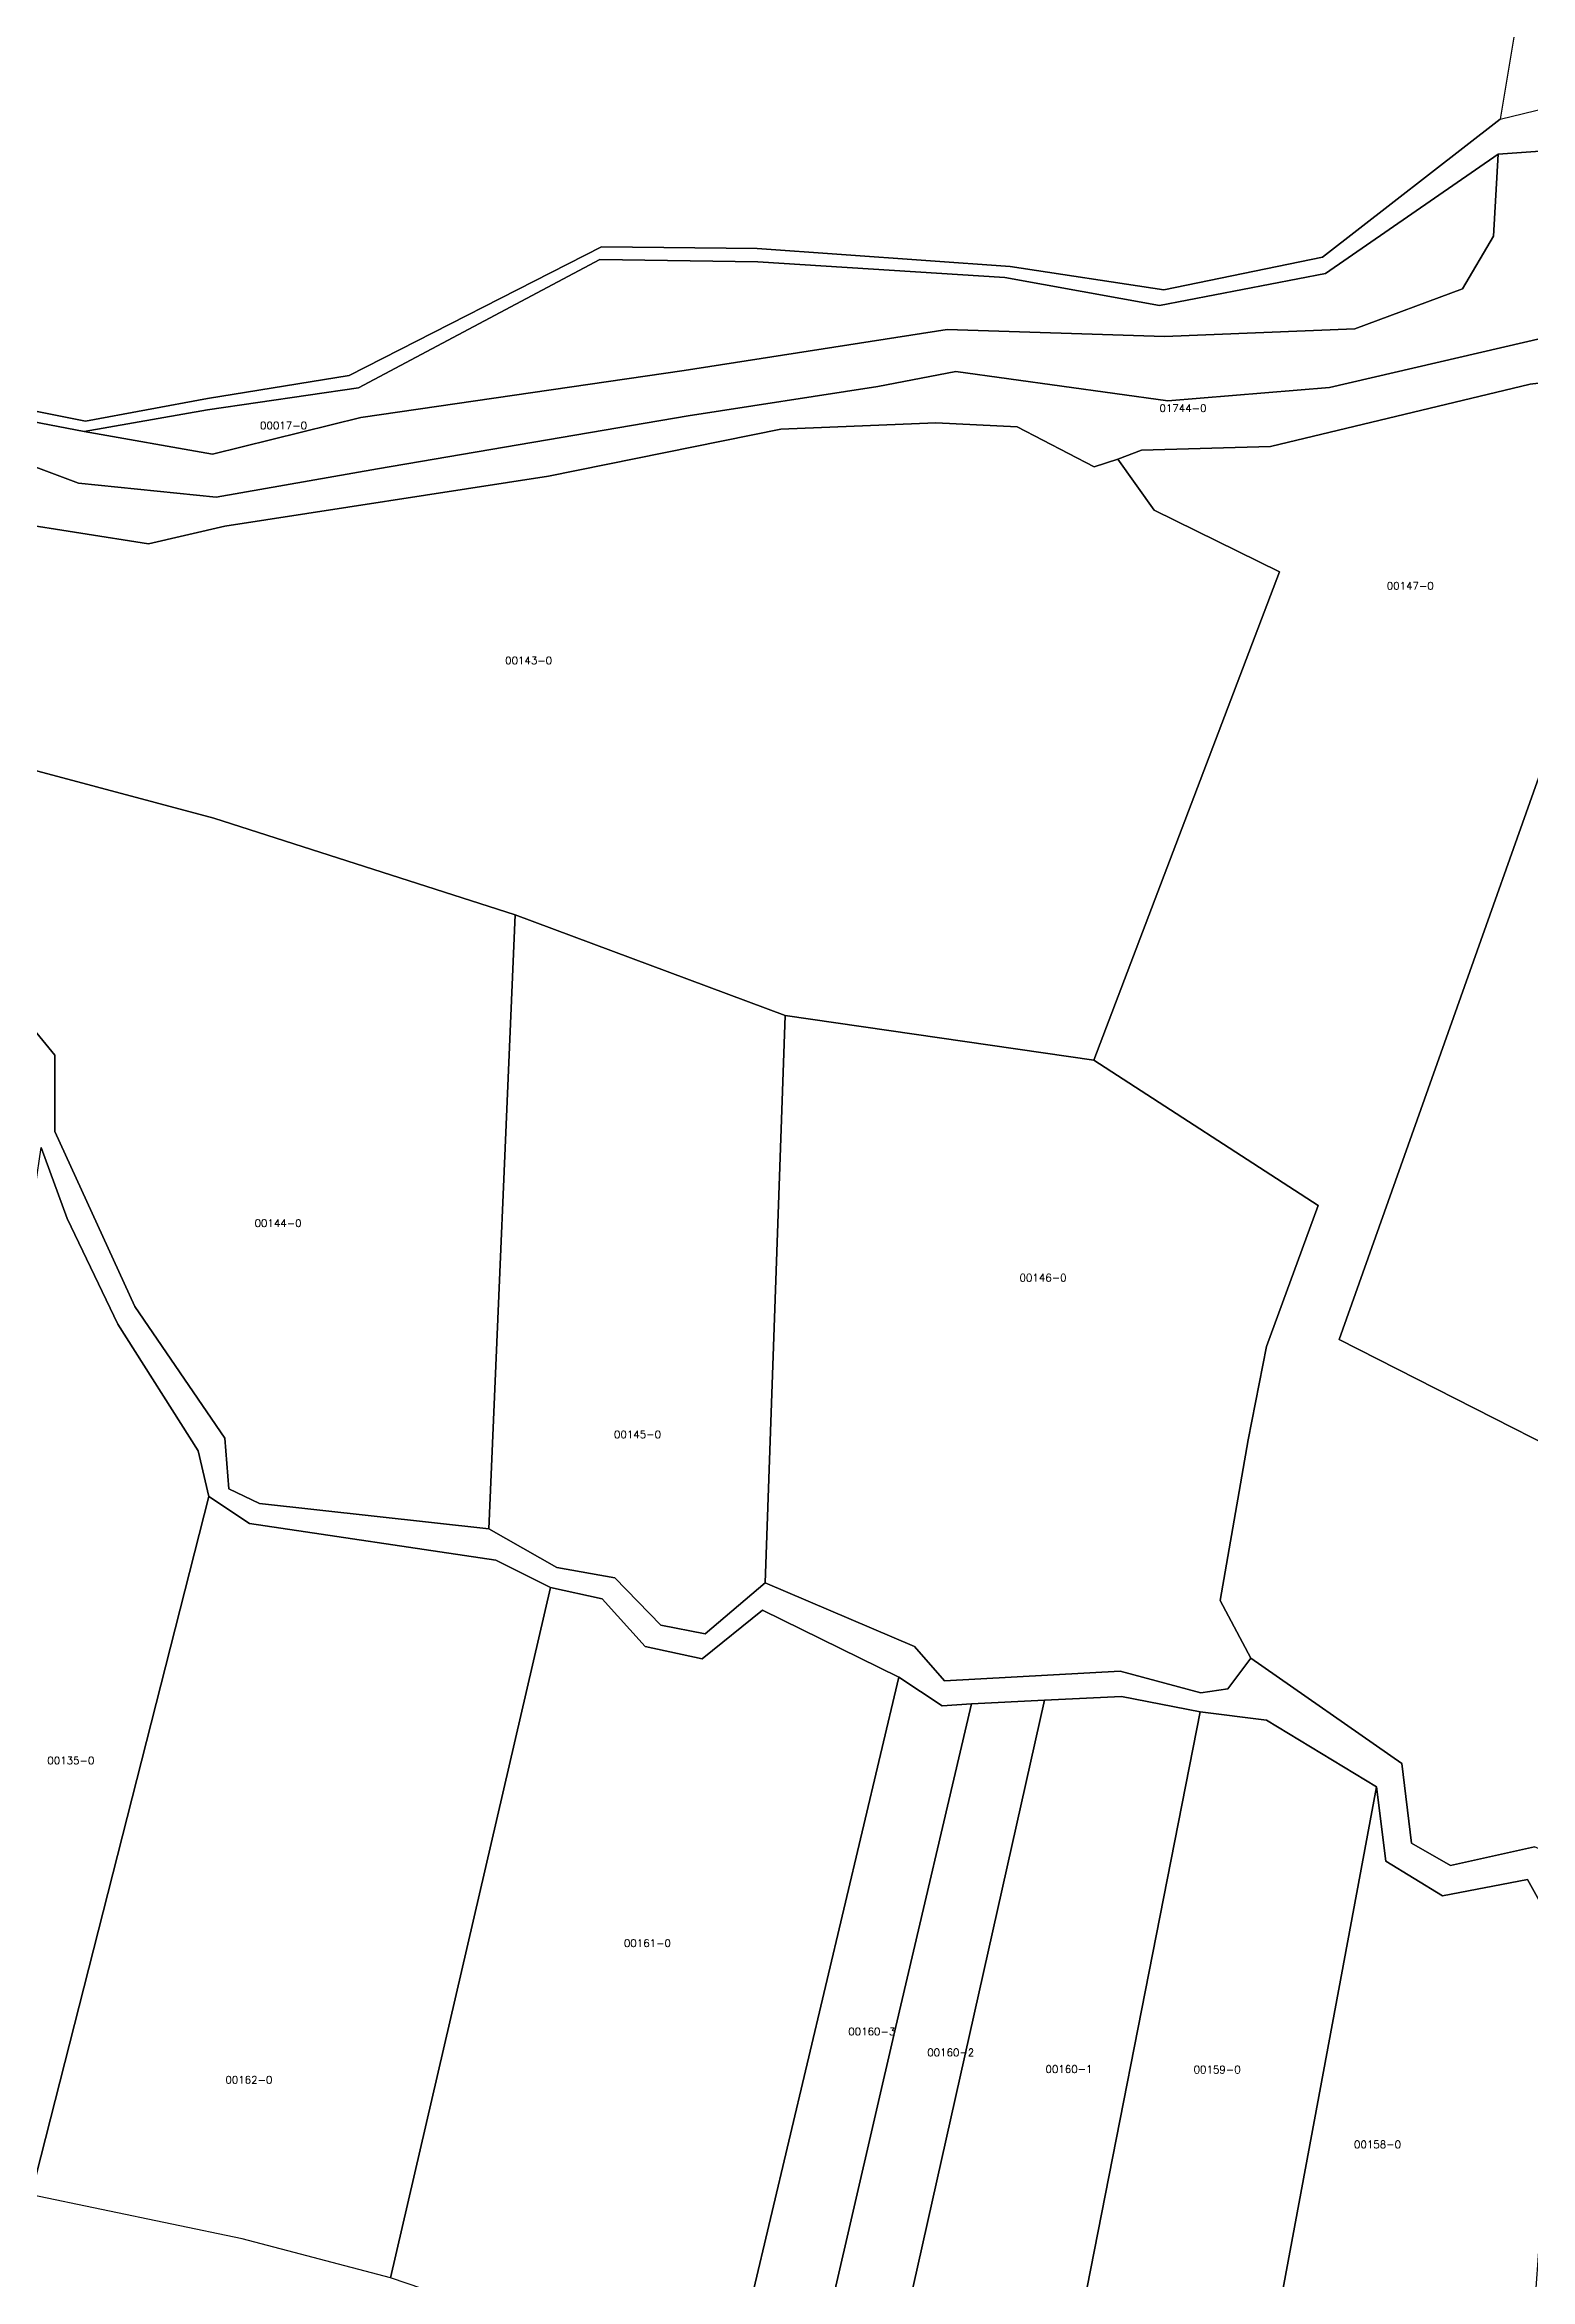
# Model space of a CAD drawing. Header units: metres. Extents: x 7423707 to 7427500, y 4706661 to 4708784.
# Drawn here: x 7424205.9 to 7424403.5, y 4706882 to 4707179.3 of the extents above; entities that cross this region are included whole.
import ezdxf

# ---------------------------------------------------------------- set-up
doc = ezdxf.new("R2010")
doc.units = ezdxf.units.M
doc.layers.add('Numrat_Parcelave', color=7, linetype='Continuous')
doc.layers.add('Parcelat_kadastrale2021', color=7, linetype='Continuous')
doc.styles.get("Standard").update_dxf_attribs({"font": 'simplex.shx'})

msp = doc.modelspace()

# ---------------------------------------------------------------- linework, layer by layer
at = {"layer": 'Parcelat_kadastrale2021'}
for points in [[(7424402.62, 4707188.05), (7424399.52, 4707169.4), (7424375.86, 4707151.01), (7424354.75, 4707146.67), (7424334.33, 4707149.78), (7424300.66, 4707152.18), (7424279.97, 4707152.39), (7424246.39, 4707135.29), (7424227.56, 4707132.2), (7424211.3, 4707129.2), (7424198.87, 4707131.68), (7424186.16, 4707134.79), (7424155.09, 4707138.83), (7424122.9, 4707144.83), (7424085.17, 4707159.35), (7424065.01, 4707156.56), (7424048.73, 4707152.73), (7424049.04, 4707149.9), (7424023.82, 4707150.52)], [(7424198.87, 4707131.68), (7424211.3, 4707129.2), (7424227.56, 4707132.2), (7424246.39, 4707135.29), (7424279.97, 4707152.39), (7424300.66, 4707152.18), (7424334.33, 4707149.78), (7424354.75, 4707146.67), (7424375.86, 4707151.01), (7424399.52, 4707169.4), (7424405.7, 4707170.89)], [(7424023.82, 4707150.52), (7424049.04, 4707149.9), (7424066.46, 4707154.87), (7424085.12, 4707157.46), (7424121.66, 4707142.75), (7424155, 4707137.06), (7424186.58, 4707132.6), (7424198.18, 4707130.33), (7424211.13, 4707127.84), (7424228.21, 4707124.83), (7424247.97, 4707129.71), (7424290.96, 4707135.93), (7424325.95, 4707141.4), (7424354.85, 4707140.46), (7424380.19, 4707141.5), (7424394.5, 4707146.79), (7424398.62, 4707153.83), (7424399.24, 4707164.72), (7424407.94, 4707165.34)], [(7424407.94, 4707165.34), (7424399.24, 4707164.72), (7424376.26, 4707148.83), (7424354.21, 4707144.59), (7424333.6, 4707148.32), (7424300.77, 4707150.4), (7424279.74, 4707150.72), (7424247.62, 4707133.62), (7424227.55, 4707130.72), (7424211.13, 4707127.84), (7424198.18, 4707130.33)], [(7424411.22, 4707141.67), (7424376.83, 4707133.69), (7424355.29, 4707131.93), (7424327.1, 4707135.79), (7424316.73, 4707133.81), (7424291.5, 4707129.93), (7424250.18, 4707122.85), (7424228.71, 4707119.09), (7424210.4, 4707120.97), (7424197.01, 4707125.95), (7424186.77, 4707125.62), (7424153.02, 4707128.83), (7424132.88, 4707132.48), (7424124.79, 4707133.91), (7424112.79, 4707138.64), (7424091.16, 4707147.6), (7424085.08, 4707150.65), (7424075.11, 4707148.45), (7424049.61, 4707143.04), (7424041.83, 4707142.2), (7424023.08, 4707139.83)], [(7424197.01, 4707125.95), (7424210.4, 4707120.97), (7424228.71, 4707119.09), (7424250.18, 4707122.85), (7424291.5, 4707129.93), (7424316.73, 4707133.81), (7424327.1, 4707135.79), (7424355.29, 4707131.93), (7424376.83, 4707133.69), (7424411.22, 4707141.67)], [(7424410.9, 4707135.03), (7424403.52, 4707134.13), (7424368.98, 4707125.84), (7424351.8, 4707125.34), (7424348.67, 4707124.14), (7424345.49, 4707123.12), (7424335.28, 4707128.44), (7424324.44, 4707128.97), (7424303.81, 4707128.14), (7424272.92, 4707121.89), (7424229.86, 4707115.22), (7424219.72, 4707112.87), (7424192.67, 4707117.15)], [(7424196.59, 4707057.82), (7424207.23, 4707044.83), (7424207.23, 4707034.68), (7424217.89, 4707011.42), (7424229.85, 4706993.9), (7424230.38, 4706987.16), (7424234.48, 4706985.22), (7424264.98, 4706981.82), (7424274, 4706976.69), (7424281.72, 4706975.3), (7424287.84, 4706969), (7424293.75, 4706967.87), (7424301.74, 4706974.64), (7424321.6, 4706966.17), (7424325.59, 4706961.6), (7424348.97, 4706962.89), (7424359.69, 4706960.01), (7424363.28, 4706960.53), (7424366.35, 4706964.63), (7424386.45, 4706950.62), (7424387.7, 4706940.02), (7424392.91, 4706937.03), (7424404.09, 4706939.52)], [(7424411.13, 4706920.81), (7424403.13, 4706935.17), (7424391.86, 4706933.01), (7424384.29, 4706937.61), (7424383.07, 4706947.52), (7424368.42, 4706956.36), (7424359.61, 4706957.47), (7424349.16, 4706959.54), (7424338.89, 4706959.03), (7424329.19, 4706958.55), (7424325.27, 4706958.26), (7424319.52, 4706962.1), (7424301.36, 4706971), (7424293.37, 4706964.54), (7424285.78, 4706966.18), (7424280.06, 4706972.51), (7424273.19, 4706974.02), (7424265.91, 4706977.64), (7424233.16, 4706982.55), (7424227.72, 4706986.14), (7424226.29, 4706992.19), (7424215.63, 4707009.08), (7424208.9, 4707023.11), (7424205.42, 4707032.58)]]:
    msp.add_lwpolyline(points, dxfattribs=at)
for points in [[(7424211.13, 4707127.84), (7424227.55, 4707130.72), (7424247.62, 4707133.62), (7424279.74, 4707150.72), (7424300.77, 4707150.4), (7424333.6, 4707148.32), (7424354.21, 4707144.59), (7424376.26, 4707148.83), (7424399.24, 4707164.72), (7424398.62, 4707153.83), (7424394.5, 4707146.79), (7424380.19, 4707141.5), (7424354.85, 4707140.46), (7424325.95, 4707141.4), (7424290.96, 4707135.93), (7424247.97, 4707129.71), (7424228.21, 4707124.83)], [(7424426.91, 4706982.2), (7424409.27, 4706937.32), (7424404.09, 4706939.52), (7424392.91, 4706937.03), (7424387.7, 4706940.02), (7424386.45, 4706950.62), (7424366.35, 4706964.63), (7424362.27, 4706972.31), (7424365.97, 4706993.65), (7424368.42, 4707006.1), (7424375.29, 4707024.87), (7424345.47, 4707044.19), (7424370.16, 4707109.18), (7424353.47, 4707117.37), (7424348.67, 4707124.14), (7424351.8, 4707125.34), (7424368.98, 4707125.84), (7424403.52, 4707134.13), (7424410.9, 4707135.03), (7424421.34, 4707128.8), (7424378.11, 4707007.03)], [(7424345.47, 4707044.19), (7424304.41, 4707050.11), (7424268.48, 4707063.54), (7424228.4, 4707076.4), (7424189.31, 4707086.8), (7424188.49, 4707094.39), (7424186.74, 4707099.93), (7424188.08, 4707104.6), (7424192.08, 4707109.01), (7424192.67, 4707117.15), (7424219.72, 4707112.87), (7424229.86, 4707115.22), (7424272.92, 4707121.89), (7424303.81, 4707128.14), (7424324.44, 4707128.97), (7424335.28, 4707128.44), (7424345.49, 4707123.12), (7424348.67, 4707124.14), (7424353.47, 4707117.37), (7424370.16, 4707109.18)], [(7424467.33, 4707088.54), (7424467.28, 4707088.41), (7424456.64, 4707060.44), (7424426.91, 4706982.2), (7424378.11, 4707007.03), (7424421.34, 4707128.8), (7424444.61, 4707118.33)], [(7424268.48, 4707063.54), (7424264.98, 4706981.82), (7424234.48, 4706985.22), (7424230.38, 4706987.16), (7424229.85, 4706993.9), (7424217.89, 4707011.42), (7424207.23, 4707034.68), (7424207.23, 4707044.83), (7424196.59, 4707057.82), (7424191.05, 4707069.2), (7424189.31, 4707086.8), (7424228.4, 4707076.4)], [(7424304.41, 4707050.11), (7424301.74, 4706974.64), (7424293.75, 4706967.87), (7424287.84, 4706969), (7424281.72, 4706975.3), (7424274, 4706976.69), (7424264.98, 4706981.82), (7424268.48, 4707063.54)], [(7424304.41, 4707050.11), (7424345.47, 4707044.19), (7424375.29, 4707024.87), (7424368.42, 4707006.1), (7424365.97, 4706993.65), (7424362.27, 4706972.31), (7424366.35, 4706964.63), (7424363.28, 4706960.53), (7424359.69, 4706960.01), (7424348.97, 4706962.89), (7424325.59, 4706961.6), (7424321.6, 4706966.17), (7424301.74, 4706974.64)], [(7424227.72, 4706986.14), (7424204.11, 4706893.24), (7424187.95, 4706896.71), (7424180.82, 4706897.26), (7424184.4, 4706914.67), (7424193.98, 4706963.17), (7424202.47, 4707013.15), (7424204.66, 4707027.41), (7424205.42, 4707032.58), (7424208.9, 4707023.11), (7424215.63, 4707009.08), (7424226.29, 4706992.19)], [(7424273.19, 4706974.02), (7424251.91, 4706882.16), (7424232.17, 4706887.36), (7424204.11, 4706893.24), (7424227.72, 4706986.14), (7424233.16, 4706982.55), (7424265.91, 4706977.64)], [(7424319.52, 4706962.1), (7424297.57, 4706869.5), (7424279.67, 4706872.73), (7424251.91, 4706882.16), (7424273.19, 4706974.02), (7424280.06, 4706972.51), (7424285.78, 4706966.18), (7424293.37, 4706964.54), (7424301.36, 4706971)], [(7424329.19, 4706958.55), (7424319.12, 4706915.63), (7424307.88, 4706867.07), (7424297.57, 4706869.5), (7424319.52, 4706962.1), (7424325.27, 4706958.26)], [(7424317.68, 4706864.38), (7424338.89, 4706959.03), (7424349.16, 4706959.54), (7424359.61, 4706957.47), (7424340.69, 4706861.07), (7424327.41, 4706861.41)], [(7424338.89, 4706959.03), (7424317.68, 4706864.38), (7424312.28, 4706866.04), (7424307.88, 4706867.07), (7424319.12, 4706915.63), (7424329.19, 4706958.55)], [(7424359.61, 4706957.47), (7424368.42, 4706956.36), (7424383.07, 4706947.52), (7424367.71, 4706865.11), (7424340.69, 4706861.07)], [(7424403.13, 4706935.17), (7424411.13, 4706920.81), (7424405.15, 4706893.01), (7424403.66, 4706872.94), (7424390.61, 4706871.67), (7424367.71, 4706865.11), (7424383.07, 4706947.52), (7424384.29, 4706937.61), (7424391.86, 4706933.01)]]:
    msp.add_lwpolyline(points, close=True, dxfattribs=at)

# ---------------------------------------------------------------- texts
at = {"layer": 'Numrat_Parcelave'}
for s, p in [('00017-0', (7424234.54, 4707128.13)), ('01744-0', (7424354.19, 4707130.43)), ('00147-0', (7424384.42, 4707106.8)), ('00143-0', (7424267.14, 4707096.86)), ('00144-0', (7424233.81, 4707022)), ('00146-0', (7424335.57, 4707014.74)), ('00145-0', (7424281.62, 4706993.89)), ('00135-0', (7424206.24, 4706950.5)), ('00161-0', (7424282.94, 4706926.2)), ('00160-3', (7424312.79, 4706914.45)), ('00160-2', (7424323.29, 4706911.67)), ('00162-0', (7424229.93, 4706908.02)), ('00160-1', (7424339.02, 4706909.45)), ('00159-0', (7424358.73, 4706909.38)), ('00158-0', (7424380.07, 4706899.43))]:
    msp.add_text(s, height=1, dxfattribs=at).set_placement(p)

doc.saveas('drawing.dxf')
